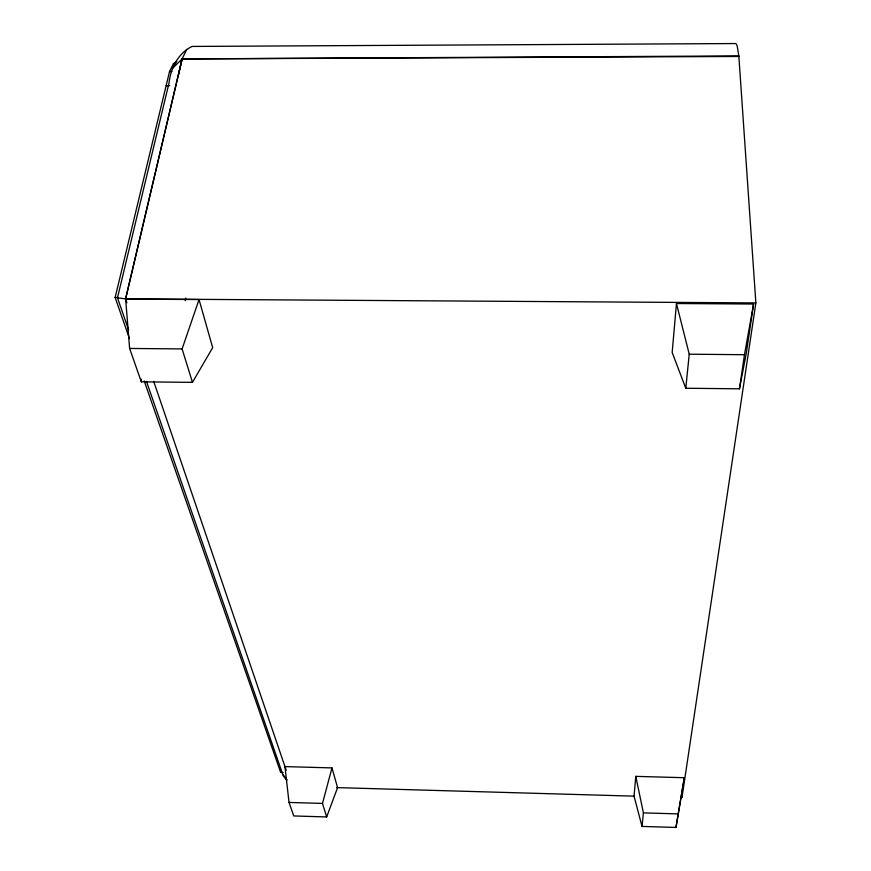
<?xml version="1.0" encoding="UTF-8"?>
<svg xmlns="http://www.w3.org/2000/svg" width="871" height="871" viewBox="0 0 871 871"><rect width="100%" height="100%" fill="white"/><g stroke="black" fill="none" stroke-linecap="round" stroke-linejoin="round"><path stroke-width="1.31" d="M141.331 381.836L129.616 348.454L125.653 299.08L199.034 299.548L212.687 347.66L192.447 382.358L141.331 381.836L141.385 379.168M676.462 303.522L672.172 352.461L685.782 388.248L739.468 388.804L746.327 353.103L753.578 304.023L676.462 303.522L689.233 354.214L685.782 388.248M635.786 776.366L634.044 796.148L642.025 826.427L675.972 827.45L684.323 777.716L635.786 776.366L643.408 812.883L642.025 826.427M739.468 388.804L744.465 354.693L753.578 304.023M675.972 827.45L684.323 777.716M128.614 329.946L117.476 297.817L169.028 82.963C170.683 68.101 178.185 53.207 192.034 46.435L735.309 43.55A81.155 7.186 -88 0 1 737.28 46.511L738.826 55.929L755.865 302.912L681.982 797.52L681.873 793.448M185.164 300.647L185.719 297.991M178.533 74.46L182.115 58.923L186.764 49.364M129.452 338.547L115.135 297.468L169.529 71.542L173.427 63.648L176.769 61.732M126.916 302.77L125.598 298.905L182.115 58.923L738.826 55.929M117.476 297.817L125.598 298.905L182.115 58.923L738.858 56.463M326.669 816.944L322.488 803.421L331.982 767.906L284.969 766.6L289.03 802.441L293.777 815.953L326.669 816.944L337.578 787.634L331.982 767.906M192.447 382.358L182.115 348.912L199.034 299.548M172.425 68.461L182.115 58.923M173.427 63.648L175.757 63.637M169.529 71.542L171.881 71.542M166.198 85.706L169.747 85.696M115.135 297.468L117.77 297.49M125.598 298.905L755.865 302.912M129.616 348.454L182.115 348.912M689.233 354.214L744.465 354.693M283.195 772.544L280.68 772.468L144.216 380.921M336.565 787.602L634.382 796.159M289.03 802.441L322.488 803.421M643.408 812.883L677.965 813.895M286.624 780.046L283.26 775.865L146.448 381.346M283.097 774.667L287.005 779.959M153.688 381.324L286.232 770.302"/></g></svg>
